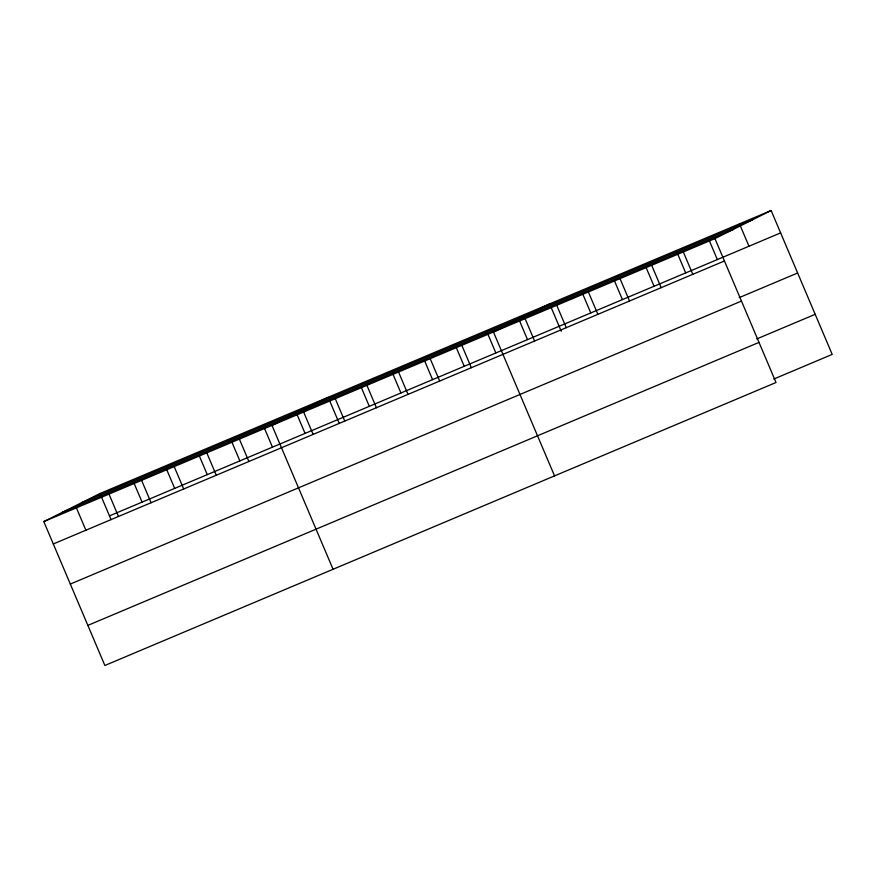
<?xml version="1.0" encoding="UTF-8"?>
<svg xmlns="http://www.w3.org/2000/svg" width="876" height="876" viewBox="0 0 876 876"><rect width="100%" height="100%" fill="white"/><g stroke="black" fill="none" stroke-linecap="round" stroke-linejoin="round"><path stroke-width="1.31" d="M771.121 210.514L714.947 238.601L776.027 382.494L104.879 665.486L43.8 521.592L99.974 493.506L771.121 210.514L832.2 354.408L773.793 379.045M328.161 397.288L271.987 425.375L333.066 569.269M549.646 303.906L493.462 331.993L554.541 475.887M81.435 502.769L752.583 219.788M62.338 512.318L733.486 229.337M43.8 521.592L714.947 238.601M109.478 515.876L780.615 232.896M53.294 543.963L724.441 260.982M739.224 297.621L797.642 272.994M70.321 584.062L741.468 301.081M756.765 338.935L815.173 314.309M87.863 625.387L758.999 342.396M739.475 223.862L748.98 246.233M709.429 240.922L717.335 259.57M683.302 251.949L692.807 274.319M677.257 253.022L685.7 272.918M651.667 265.286L661.161 287.656M646.149 267.607L654.065 286.255M620.022 278.623L629.526 301.005M614.503 280.944L622.42 299.592M588.387 291.971L597.881 314.342M582.868 294.292L590.785 312.94M556.742 305.308L566.246 327.679M551.223 307.629L561.264 331.292M525.107 318.645L534.601 341.027M519.063 319.729L527.505 339.614M487.417 333.066L495.86 352.962M461.827 345.33L471.321 367.701M456.308 347.652L464.225 366.299M430.182 358.667L439.686 381.049M424.663 360.989L432.58 379.636M398.547 372.015L408.041 394.386M392.503 373.088L400.945 392.985M366.913 385.352L376.406 407.723M361.394 387.674L369.3 406.322M335.267 398.69L344.761 421.071M329.748 401.011L339.264 423.426M303.633 412.038L313.126 434.408M296.625 413.516L305.067 433.412M264.552 428.506L272.469 447.154M239.389 439.117L248.894 461.499M231.954 442.249L239.871 460.896M206.791 452.859L216.295 475.241M199.356 456.002L207.273 474.639M174.193 466.612L183.697 488.983M166.232 468.496L174.674 488.392M141.594 480.355L151.088 502.725M134.159 483.486L142.076 502.134M108.996 494.097L118.49 516.479M99.974 493.506L111.077 519.643M76.398 507.839L85.892 530.221"/></g></svg>
